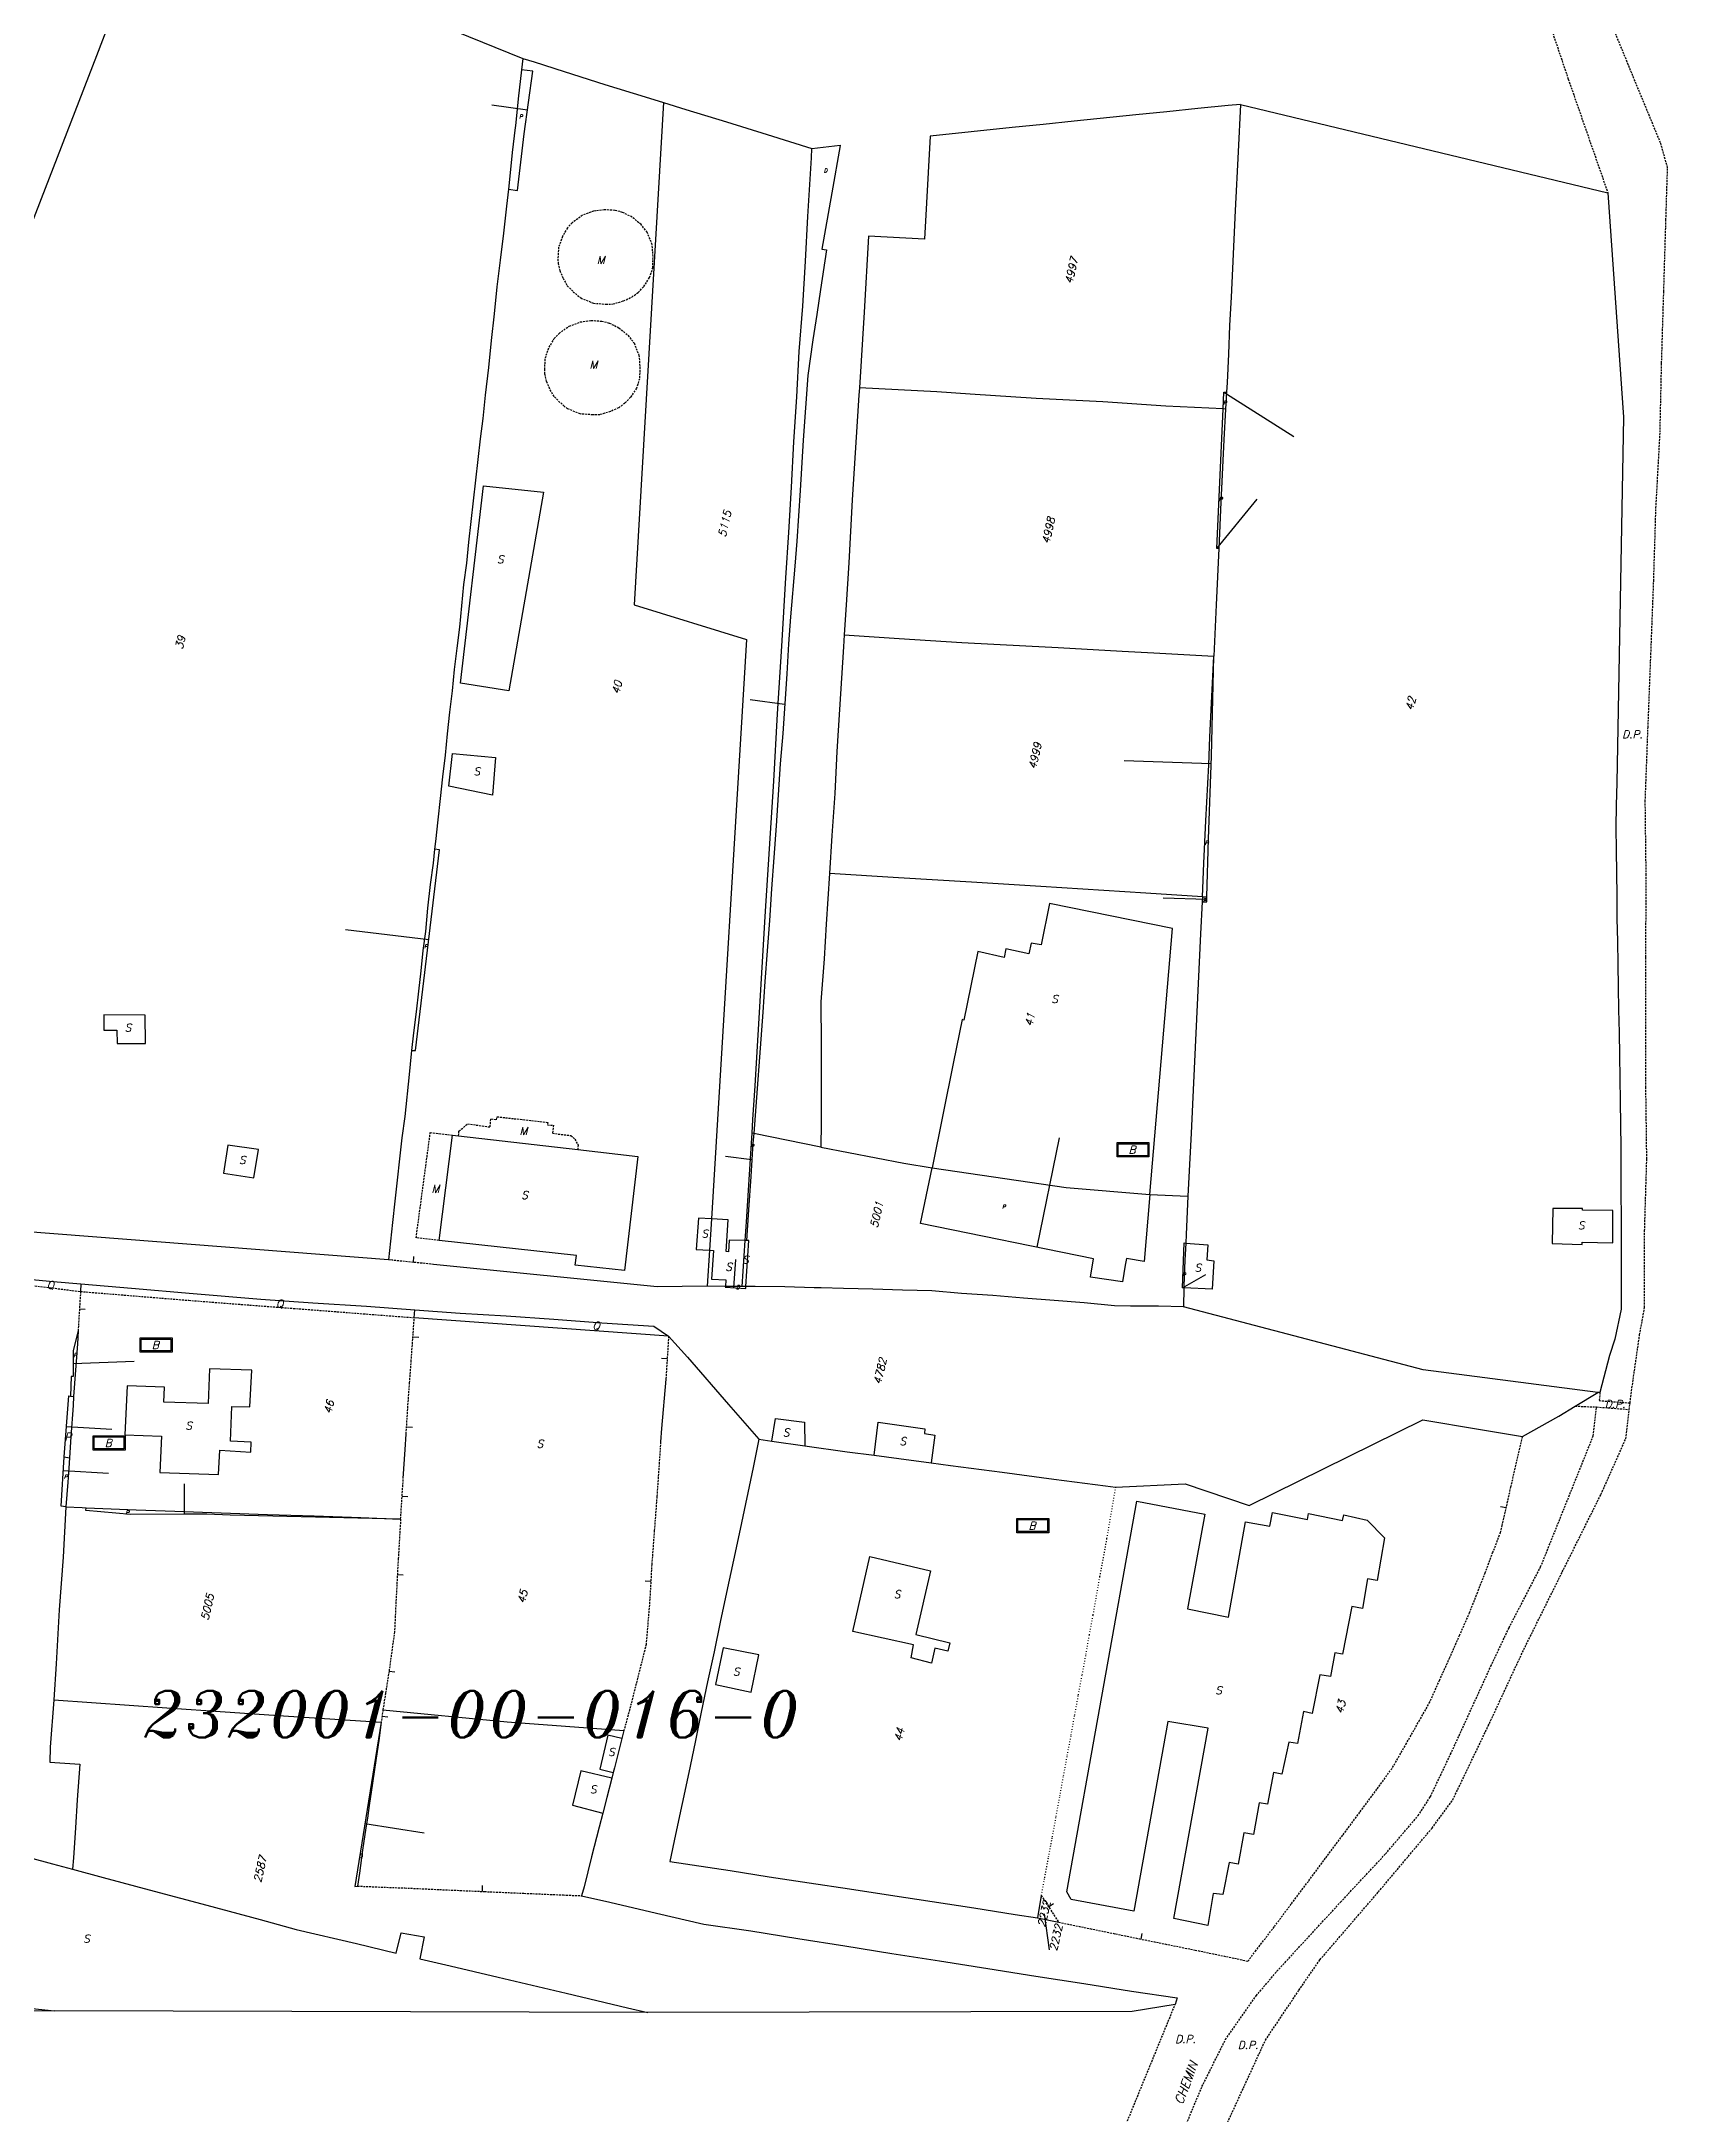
# Model space of a CAD drawing. Extents: x -334462 to -332769, y -29481 to -26664.
# Drawn here: x -333000.6 to -332790.8, y -28042.7 to -27775.2 of the extents above; entities that cross this region are included whole.
import ezdxf
from ezdxf.enums import TextEntityAlignment as Align

# ---------------------------------------------------------------- set-up
doc = ezdxf.new("R2010")
doc.units = 0
doc.header["$MEASUREMENT"] = 0
doc.linetypes.add('DOT', pattern=[0.25, 0, -0.25])
doc.linetypes.add('HIDDEN', pattern=[0.375, 0.25, -0.125])
for name, color, linetype in [('17', 7, 'CONTINUOUS'), ('18', 7, 'CONTINUOUS'), ('20', 7, 'CONTINUOUS'), ('CADAST$$AREA$B$', 7, 'CONTINUOUS'), ('CADASTRAL$AREA', 7, 'CONTINUOUS'), ('DP$DIVIDING$LINE', 7, 'CONTINUOUS'), ('EASEMENT$BOUNDA$', 7, 'CONTINUOUS'), ('ENC$$ST$$A$$TEXT', 7, 'CONTINUOUS'), ('ENCRO$$AREA$TEXT', 7, 'CONTINUOUS'), ('ENCROACHED$WALL', 7, 'CONTINUOUS'), ('MAP$SHEET$BOUND$', 7, 'CONTINUOUS'), ('OUTER$FRAME', 7, 'CONTINUOUS'), ('PARCEL$BOUNDARY', 7, 'CONTINUOUS'), ('PARCEL$NUMBER', 7, 'CONTINUOUS'), ('SECTION$$A$', 7, 'CONTINUOUS'), ('STREET$TEXT', 7, 'CONTINUOUS'), ('STRUC$$FOOTPRINT', 7, 'CONTINUOUS')]:
    doc.layers.add(name, color=color, linetype=linetype)
doc.styles.add('ITALICT', font='ITALICT', dxfattribs={"height": 0.2})

# ---------------------------------------------------------------- blocks, each defined once
blk = doc.blocks.new('BASSIN')
at = {"layer": 'CADASTRAL$AREA', "color": 7, "linetype": 'Continuous'}
for points in [[(-1.95, 0.92), (2.17, 0.93), (2.17, -0.93), (-1.95, -0.93)], [(-1.82, 0.77), (2.01, 0.77), (2.01, -0.77), (-1.82, -0.77)]]:
    blk.add_lwpolyline(points, close=True, dxfattribs=at)
at = {"layer": 'CADASTRAL$AREA', "color": 7, "linetype": 'Continuous', "style": 'ITALICT'}
blk.add_text('B', height=1, rotation=359.9999, dxfattribs=at).set_placement((0, 0), align=Align.MIDDLE)

msp = doc.modelspace()

# ---------------------------------------------------------------- linework, layer by layer
at = {"layer": '17', "color": 5, "linetype": 'Continuous'}
for p, q in [((-332952.63, -27942.34), (-332951.88, -27942.39)), ((-332919.83, -27945.18), (-332920.58, -27945.13)), ((-332921.94, -27973.89), (-332922.69, -27973.84))]:
    msp.add_line(p, q, dxfattribs=at)
at = {"layer": '17', "color": 2, "linetype": 'Continuous'}
for p, q in [((-332953.45, -27953.93), (-332952.7, -27953.98)), ((-332954.65, -27972.99), (-332953.9, -27973.03))]:
    msp.add_line(p, q, dxfattribs=at)
at = {"layer": '17', "color": 7, "linetype": 'Continuous'}
msp.add_line((-332943.67, -28013.88), (-332943.64, -28013.13), dxfattribs=at)
at = {"layer": '17', "color": 1, "linetype": 'Continuous'}
for p, q in [((-332870.62, -28015.87), (-332870, -28015.45)), ((-332858.68, -28020.03), (-332858.53, -28019.29))]:
    msp.add_line(p, q, dxfattribs=at)
at = {"layer": '18', "color": 1, "linetype": 'Continuous'}
for p, q in [((-332952.57, -27932.72), (-332952.5, -27931.98)), ((-332811.58, -27964.41), (-332812.32, -27964.24))]:
    msp.add_line(p, q, dxfattribs=at)
at = {"layer": '18', "color": 7, "linetype": 'Continuous'}
for p, q in [((-332995.65, -27938.73), (-332994.91, -27938.78)), ((-332955.72, -27985.46), (-332954.98, -27985.56)), ((-332956.62, -27991.25), (-332955.88, -27991.35))]:
    msp.add_line(p, q, dxfattribs=at)
at = {"layer": '18', "color": 2, "linetype": 'Continuous'}
msp.add_line((-332954.02, -27962.88), (-332953.28, -27962.93), dxfattribs=at)
at = {"layer": 'CADAST$$AREA$B$', "color": 7, "linetype": 'HIDDEN'}
msp.add_line((-332795.7, -27951.7), (-332795.6, -27950.86), dxfattribs=at)
for points in [[(-332795.6, -27950.86), (-332795.51, -27950.04), (-332794.37, -27942.09), (-332793.72, -27938.53), (-332793.72, -27928.63), (-332793.44, -27919.35), (-332793.56, -27910.15), (-332793.56, -27893.36), (-332793.52, -27882.78), (-332793.64, -27873.25), (-332793.28, -27863.72), (-332792.91, -27854.28), (-332792.55, -27844.83), (-332792.26, -27835.38), (-332791.74, -27826.02), (-332791.53, -27816.73), (-332791.25, -27807.45), (-332790.97, -27798.25), (-332790.76, -27791.48), (-332791.66, -27788.31), (-332795.83, -27778.22), (-332801.3, -27764.8), (-332809.38, -27763.03)], [(-332877.27, -28110.51), (-332877.16, -28110.18), (-332876.4, -28107.6), (-332874.61, -28101.54), (-332873.19, -28096.96), (-332868.58, -28087.72), (-332861.73, -28074.06), (-332855.21, -28060.39), (-332848.93, -28046.73), (-332842.65, -28033.07), (-332838.32, -28026.62), (-332835.61, -28022.69), (-332828.07, -28013.94), (-332821.15, -28005.71), (-332818.47, -28002.06), (-332813.9, -27992.53), (-332809.32, -27982.68), (-332804.34, -27972.66), (-332799.35, -27962.65), (-332796.15, -27955.47), (-332795.7, -27951.7)]]:
    msp.add_lwpolyline(points, dxfattribs=at)
at = {"layer": 'DP$DIVIDING$LINE', "color": 2, "linetype": 'HIDDEN'}
for p, q in [((-332802.67, -27951.27), (-332799.91, -27951.38)), ((-332799.91, -27951.38), (-332795.7, -27951.7))]:
    msp.add_line(p, q, dxfattribs=at)
at = {"layer": 'DP$DIVIDING$LINE', "color": 30, "linetype": 'HIDDEN'}
msp.add_line((-332860.87, -28044.52), (-332854.3, -28028.48), dxfattribs=at)
at = {"layer": 'DP$DIVIDING$LINE', "color": 2, "linetype": 'HIDDEN'}
for points in [[(-332809.38, -27763.03), (-332808.7, -27764.91), (-332803.57, -27780.08), (-332798.46, -27794.76)], [(-332799.48, -27949.52), (-332799.59, -27950.56), (-332795.6, -27950.86)], [(-332878.01, -28093.74), (-332868.89, -28077.06), (-332854.86, -28048.68), (-332850.83, -28039.06), (-332847.8, -28032.99), (-332843.84, -28027.34), (-332841.16, -28024.17), (-332832.97, -28015.28), (-332827.15, -28009.03), (-332822.94, -28004.1), (-332821.36, -28001.65), (-332818.75, -27996.17), (-332813.56, -27984.83), (-332811.21, -27979.85), (-332807.14, -27972.01), (-332800.34, -27955.09), (-332799.91, -27951.38)]]:
    msp.add_lwpolyline(points, dxfattribs=at)
at = {"layer": 'EASEMENT$BOUNDA$', "color": 3, "linetype": 'HIDDEN'}
for p, q in [((-332930.97, -27808.31), (-332929.34, -27808.99)), ((-332932.67, -27822.6), (-332933.11, -27822.28)), ((-333003.65, -27935.47), (-332995.52, -27936.48))]:
    msp.add_line(p, q, dxfattribs=at)
for points in [[(-332929.34, -27808.99), (-332927.75, -27809.11), (-332926.82, -27809.09), (-332925.46, -27808.69), (-332924.4, -27808.2), (-332923.58, -27807.6), (-332922.85, -27806.84), (-332922.1, -27805.68), (-332921.7, -27804.46), (-332921.65, -27802.96), (-332921.77, -27801.44), (-332922.4, -27799.84), (-332923.2, -27798.84), (-332924.35, -27797.89), (-332925.59, -27797.27), (-332926.58, -27797.02), (-332927.94, -27796.93), (-332929.34, -27797.13), (-332930.76, -27797.65), (-332932.09, -27798.61), (-332932.71, -27799.28), (-332933.35, -27800.39), (-332933.85, -27801.77), (-332933.93, -27803.26), (-332933.9, -27803.85), (-332933.67, -27804.79), (-332933.27, -27805.77), (-332932.72, -27806.75), (-332931.96, -27807.5), (-332930.97, -27808.31)], [(-332933.11, -27822.28), (-332933.66, -27821.78), (-332934.42, -27821.03), (-332934.97, -27820.06), (-332935.38, -27819.07), (-332935.6, -27818.13), (-332935.63, -27817.54), (-332935.55, -27816.05), (-332935.05, -27814.67), (-332934.41, -27813.56), (-332933.78, -27812.89), (-332932.46, -27811.93), (-332931.04, -27811.41), (-332929.64, -27811.21), (-332928.28, -27811.3), (-332927.29, -27811.55), (-332926.05, -27812.17), (-332924.9, -27813.12), (-332924.1, -27814.12), (-332923.47, -27815.72), (-332923.35, -27817.24), (-332923.4, -27818.74), (-332923.8, -27819.96), (-332924.55, -27821.12), (-332925.28, -27821.88), (-332926.1, -27822.48), (-332927.16, -27822.97), (-332928.52, -27823.37), (-332929.45, -27823.39), (-332931.04, -27823.28), (-332932.67, -27822.6)], [(-332946.76, -27916.41), (-332946.69, -27915.8), (-332945.57, -27914.85), (-332942.67, -27915.26), (-332942.58, -27914.22), (-332941.83, -27914.32), (-332941.79, -27913.94), (-332935.24, -27914.66), (-332935.26, -27914.99), (-332934.5, -27915.04), (-332934.63, -27916.07), (-332932.24, -27916.37), (-332931.75, -27916.83), (-332931.33, -27917.61), (-332931.35, -27918.18)], [(-332949.26, -27929.9), (-332952.22, -27929.54), (-332950.39, -27915.97), (-332947.51, -27916.32)], [(-332995.52, -27936.48), (-332981.55, -27937.62), (-332968.04, -27938.66), (-332952.46, -27939.86)]]:
    msp.add_lwpolyline(points, dxfattribs=at)
at = {"layer": 'ENC$$ST$$A$$TEXT', "color": 1, "linetype": 'Continuous'}
for p, q in [((-332872.09, -27930.78), (-332869.21, -27916.67)), ((-332911.22, -27936.01), (-332910.98, -27932.37)), ((-332853.36, -27936.01), (-332850.33, -27934.28))]:
    msp.add_line(p, q, dxfattribs=at)
at = {"layer": 'ENCRO$$AREA$TEXT', "color": 5, "linetype": 'Continuous'}
for p, q in [((-332937.86, -27784.08), (-332942.45, -27783.44)), ((-332848.02, -27820.46), (-332838.99, -27826.2)), ((-332848.91, -27840.62), (-332843.73, -27834.26)), ((-332904.68, -27860.77), (-332909.14, -27860.15)), ((-332849.66, -27868.43), (-332860.89, -27868.04)), ((-332850.21, -27885.9), (-332855.84, -27885.74)), ((-332950.59, -27891.1), (-332961.35, -27889.81)), ((-332908.89, -27919.49), (-332912.31, -27919.06)), ((-332996.47, -27945.76), (-332988.6, -27945.47)), ((-332997.33, -27953.88), (-332991.49, -27954.23)), ((-332997.73, -27959.58), (-332991.89, -27959.93)), ((-332982.09, -27965.2), (-332982.11, -27961.29)), ((-332958.83, -28005.1), (-332951.17, -28006.33))]:
    msp.add_line(p, q, dxfattribs=at)
at = {"layer": 'ENCROACHED$WALL', "color": 5, "linetype": 'Continuous'}
for p, q in [((-332850.77, -27885.57), (-332850.2, -27885.56)), ((-332909.58, -27929.9), (-332909.75, -27929.9)), ((-332996.81, -27949.97), (-332996.41, -27950.03)), ((-332997.62, -27957.82), (-332996.95, -27957.95))]:
    msp.add_line(p, q, dxfattribs=at)
for points in [[(-332940.31, -27794.27), (-332939.13, -27794.44), (-332938.28, -27787.13), (-332937.16, -27779.05), (-332938.63, -27778.88)], [(-332901.16, -27789.04), (-332897.5, -27788.6), (-332897.51, -27788.65), (-332898.57, -27794.75), (-332899.88, -27802.02), (-332899.29, -27802.1), (-332900.07, -27807.21), (-332900.54, -27810.46), (-332901.04, -27813.71), (-332901.68, -27818.32), (-332902.29, -27826.66), (-332902.69, -27833.17), (-332902.89, -27836.42), (-332903.11, -27839.67), (-332903.34, -27842.92), (-332903.92, -27849.46), (-332904.18, -27852.95), (-332904.41, -27856.78), (-332904.93, -27864.51), (-332905.25, -27868.43), (-332905.51, -27872.42), (-332905.77, -27876.4), (-332906.06, -27880.48), (-332906.35, -27884.55), (-332906.64, -27888.63), (-332906.93, -27892.55), (-332907.22, -27896.51), (-332907.51, -27900.46), (-332908.66, -27916.1)], [(-332848.09, -27822.62), (-332848.02, -27820.46), (-332847.67, -27820.47)], [(-332848.64, -27840.63), (-332848.91, -27840.62), (-332848.09, -27822.62)], [(-332850.2, -27885.56), (-332849.99, -27878.09), (-332849.62, -27867.42), (-332849.32, -27854.53)], [(-332952.8, -27905.38), (-332952.31, -27905.4), (-332949.19, -27879.49), (-332949.84, -27879.42)], [(-332850.8, -27886.22), (-332850.22, -27886.22), (-332850.2, -27885.56)], [(-332908.66, -27916.1), (-332908.76, -27917.35), (-332909.02, -27921.64), (-332909.34, -27925.93), (-332909.58, -27929.9)], [(-332995.83, -27941.56), (-332996.47, -27944.1), (-332996.47, -27947.43), (-332996.72, -27947.43), (-332996.81, -27949.97)], [(-332997.62, -27957.82), (-332997.04, -27949.94), (-332996.81, -27949.97)], [(-332997.4, -27964.24), (-332998, -27964.17), (-332997.62, -27957.82)], [(-332954.22, -27965.85), (-332976.22, -27965.33), (-332979.24, -27965.2), (-332982, -27965.2), (-332989.02, -27965.25), (-332994.82, -27964.75), (-332994.79, -27964.38)], [(-332956.73, -27992.04), (-332958.72, -28004.4), (-332960.13, -28013.22), (-332959.78, -28013.19)]]:
    msp.add_lwpolyline(points, dxfattribs=at)
at = {"layer": 'OUTER$FRAME', "color": 2, "linetype": 'Continuous'}
msp.add_line((-332871.21, -28016.78), (-332870.54, -28021.41), dxfattribs=at)
at = {"layer": 'PARCEL$BOUNDARY', "color": 7, "linetype": 'Continuous'}
for p, q in [((-332986.17, -27758.07), (-332938.46, -27777.4)), ((-332938.46, -27777.4), (-332938.63, -27778.88)), ((-332845.84, -27783.35), (-332798.46, -27794.76)), ((-332847.67, -27820.47), (-332847.78, -27822.64)), ((-332847.78, -27822.64), (-332848.09, -27822.62)), ((-332850.77, -27885.57), (-332850.8, -27886.22)), ((-332908.66, -27916.1), (-332908.88, -27916.06)), ((-332900, -27917.88), (-332908.66, -27916.1)), ((-332857.54, -27923.95), (-332852.64, -27924.18)), ((-332914.13, -27927.11), (-332914.38, -27931.17)), ((-332910.14, -27935.84), (-332909.75, -27929.9)), ((-332955.22, -27932.46), (-332955.79, -27932.41)), ((-332914.38, -27931.17), (-332914.66, -27935.79)), ((-332995.46, -27935.49), (-332995.52, -27936.48)), ((-332912.32, -27935.82), (-332914.66, -27935.79)), ((-332910.14, -27935.84), (-332912.32, -27935.82)), ((-332909.7, -27935.84), (-332910.14, -27935.84)), ((-332853.19, -27936), (-332853.23, -27938.44)), ((-332952.46, -27939.86), (-332952.39, -27938.85)), ((-332802.67, -27951.27), (-332799.77, -27949.49)), ((-332799.48, -27949.52), (-332799.77, -27949.49)), ((-332908.02, -27955.53), (-332906.33, -27955.77)), ((-332906.33, -27955.77), (-332902.07, -27956.37)), ((-332925.41, -27993.12), (-332925.68, -27994.14)), ((-332926.78, -27998.52), (-332926.98, -27999.28)), ((-332871.58, -28014.4), (-332872.04, -28017.27)), ((-332872.04, -28017.27), (-332869.32, -28017.85)), ((-332922.33, -28029.49), (-332998.87, -28029.29))]:
    msp.add_line(p, q, dxfattribs=at)
at = {"layer": 'PARCEL$BOUNDARY', "color": 2, "linetype": 'HIDDEN'}
for p, q in [((-332949.97, -27932.98), (-332955.22, -27932.46)), ((-332995.52, -27936.48), (-332995.83, -27941.56)), ((-332954.22, -27965.85), (-332953.88, -27960.62)), ((-332871.58, -28014.4), (-332869.32, -28017.85))]:
    msp.add_line(p, q, dxfattribs=at)
at = {"layer": 'PARCEL$BOUNDARY', "color": 7, "linetype": 'Continuous'}
for points in [[(-332938.46, -27777.4), (-332937, -27777.86), (-332933.12, -27779.08), (-332927.89, -27780.77), (-332922.65, -27782.37), (-332920.29, -27783.1)], [(-332938.63, -27778.88), (-332939.04, -27782.62), (-332939.42, -27786.09), (-332939.45, -27786.3), (-332939.81, -27789.55), (-332940.18, -27793.02), (-332940.31, -27794.27)], [(-332920.29, -27783.1), (-332924.1, -27847.9), (-332909.58, -27852.35), (-332914.13, -27927.11)], [(-332920.29, -27783.1), (-332917.41, -27783.99), (-332912.18, -27785.61), (-332906.94, -27787.23), (-332901.16, -27789.04)], [(-332845.84, -27783.35), (-332847.47, -27783.48), (-332851.36, -27783.89), (-332855.38, -27784.28), (-332859.37, -27784.69), (-332867.34, -27785.51), (-332871.32, -27785.92), (-332875.3, -27786.33), (-332885.88, -27787.42)], [(-332845.84, -27783.35), (-332846.17, -27789.44), (-332846.54, -27797.01), (-332846.89, -27804.5), (-332847.08, -27808.19), (-332847.26, -27811.87), (-332847.43, -27815.55), (-332847.6, -27819.23), (-332847.67, -27820.47)], [(-332908.88, -27916.06), (-332908.78, -27914.29), (-332908.46, -27909.93), (-332908.21, -27905.57), (-332907.96, -27901.2), (-332907.71, -27896.84), (-332907.44, -27892.48), (-332907.17, -27888.12), (-332906.63, -27879.39), (-332906.09, -27870.66), (-332905.6, -27861.94), (-332905.03, -27853.21), (-332904.53, -27844.4), (-332904.15, -27838.57), (-332903.81, -27832.73), (-332903.47, -27826.89), (-332903.12, -27821.05), (-332902.78, -27815.21), (-332902.34, -27809.38), (-332902, -27803.57), (-332901.7, -27797.79), (-332901.23, -27790.24), (-332901.16, -27789.04)], [(-332885.88, -27787.42), (-332886.62, -27800.71), (-332893.86, -27800.34), (-332894.42, -27810.15), (-332895.03, -27819.92)], [(-332940.31, -27794.27), (-332940.54, -27796.49), (-332940.96, -27799.95), (-332941.38, -27803.42), (-332941.79, -27806.88), (-332942.16, -27810.35), (-332942.53, -27813.82), (-332942.9, -27817.28), (-332943.32, -27820.83), (-332943.63, -27823.84), (-332943.96, -27826.49), (-332944.28, -27829.14), (-332944.55, -27831.8), (-332945.15, -27837.13), (-332945.47, -27839.81), (-332945.74, -27842.54), (-332946.09, -27845.27), (-332946.36, -27848.02), (-332946.63, -27850.77), (-332946.97, -27853.51), (-332947.3, -27856.26), (-332947.57, -27859.01), (-332947.92, -27861.75), (-332948.21, -27864.53), (-332948.49, -27867.31), (-332948.84, -27870.09), (-332949.13, -27872.87), (-332949.43, -27875.65), (-332949.74, -27878.43), (-332949.84, -27879.42)], [(-332798.46, -27794.76), (-332796.45, -27823.67), (-332797.32, -27870.88), (-332797.38, -27873.75), (-332797.45, -27876.61), (-332797.4, -27879.55), (-332797.31, -27885.44), (-332797.29, -27888.38), (-332797.23, -27891.32), (-332797.17, -27894.26), (-332797.12, -27897.21), (-332797.08, -27900.15), (-332797, -27903.09), (-332796.96, -27906.04), (-332796.92, -27908.98), (-332796.88, -27911.96), (-332796.84, -27914.93), (-332796.8, -27917.9), (-332796.78, -27920.88), (-332796.79, -27923.85), (-332796.76, -27926.83), (-332796.75, -27929.81), (-332796.74, -27932.78), (-332796.75, -27935.77), (-332796.73, -27938.78), (-332797.55, -27942.64), (-332798.26, -27944.73), (-332799.48, -27949.52)], [(-332895.03, -27819.92), (-332895.09, -27820.85), (-332895.44, -27826.26), (-332895.95, -27834.37), (-332896.4, -27842.49), (-332896.75, -27847.89), (-332897, -27851.79)], [(-332848.09, -27822.62), (-332855.48, -27822.26), (-332863.62, -27821.7), (-332872.23, -27821.29), (-332880.73, -27820.71), (-332885.06, -27820.42), (-332895.03, -27819.92)], [(-332847.78, -27822.64), (-332847.99, -27826.63), (-332848.39, -27834.64), (-332848.64, -27840.63)], [(-332848.64, -27840.63), (-332848.98, -27847.92), (-332849.32, -27854.53)], [(-332897, -27851.79), (-332897.1, -27853.3), (-332897.6, -27861.41), (-332897.94, -27866.82), (-332898.21, -27872.23), (-332898.58, -27877.65), (-332898.88, -27882.56)], [(-332897, -27851.79), (-332889.89, -27852.24), (-332881.8, -27852.75), (-332873.57, -27853.18), (-332869.4, -27853.4), (-332861.12, -27853.88), (-332857.04, -27854.11), (-332849.32, -27854.53)], [(-332850.77, -27885.57), (-332850.6, -27881.24), (-332850.33, -27875.76), (-332849.96, -27868.56), (-332849.81, -27864.97), (-332849.57, -27859.68), (-332849.32, -27854.53)], [(-332949.84, -27879.42), (-332950.04, -27881.21), (-332950.41, -27883.99), (-332950.74, -27887.01), (-332951.03, -27890.04), (-332951.34, -27892.49), (-332951.61, -27895.1), (-332951.9, -27897.72), (-332952.22, -27900.4), (-332952.54, -27903.1), (-332952.8, -27905.38)], [(-332898.88, -27882.56), (-332899.31, -27889.1), (-332899.57, -27893.57), (-332899.99, -27899.1), (-332899.98, -27904.56), (-332899.97, -27907.95), (-332899.97, -27914.73), (-332900, -27917.88)], [(-332850.77, -27885.57), (-332858.09, -27885.09), (-332871.61, -27884.24), (-332880.55, -27883.69), (-332889.99, -27883.1), (-332898.88, -27882.56)], [(-332850.8, -27886.22), (-332851.02, -27890.34), (-332851.33, -27896.73), (-332851.64, -27903.14), (-332851.93, -27909.58), (-332852.23, -27916.06), (-332852.58, -27922.54), (-332852.64, -27924.18)], [(-332952.8, -27905.38), (-332952.85, -27905.8), (-332953.14, -27908.49), (-332953.69, -27913.92), (-332954.06, -27916.64), (-332954.36, -27919.37), (-332954.67, -27922.1), (-332954.97, -27924.83), (-332955.29, -27927.56), (-332955.79, -27932.41)], [(-332909.75, -27929.9), (-332909.59, -27927.48), (-332909.02, -27918.66), (-332908.88, -27916.06)], [(-332900, -27917.88), (-332889.3, -27919.92), (-332885.65, -27920.54)], [(-332955.79, -27932.41), (-333002.82, -27928.76), (-333017.06, -27926.54), (-333027.75, -27924.98), (-333033.36, -27924.13), (-333048.89, -27921.06)], [(-332885.65, -27920.54), (-332868.37, -27923.08), (-332857.54, -27923.95)], [(-332852.64, -27924.18), (-332852.87, -27929.13), (-332852.92, -27930.24)], [(-332852.92, -27930.24), (-332853.03, -27932.43), (-332853.18, -27935.73), (-332853.19, -27936)], [(-332914.66, -27935.79), (-332921.13, -27935.87), (-332949.97, -27932.98)], [(-333003.61, -27934.75), (-332999.06, -27935.19), (-332995.46, -27935.49)], [(-332995.46, -27935.49), (-332988.93, -27936.03), (-332981, -27936.74), (-332972.27, -27937.45), (-332965.53, -27937.94), (-332958.64, -27938.38), (-332952.39, -27938.85)], [(-332853.23, -27938.44), (-332856.46, -27938.39), (-332860.06, -27938.37), (-332862.11, -27938.32), (-332866.02, -27937.96), (-332869.92, -27937.64), (-332873.86, -27937.36), (-332877.81, -27937), (-332881.86, -27936.72), (-332885.68, -27936.39), (-332889.48, -27936.29), (-332893.28, -27936.2), (-332897.07, -27936.1), (-332899.96, -27936.02), (-332900.87, -27936), (-332904.67, -27935.9), (-332908.48, -27935.84), (-332909.7, -27935.84)], [(-332799.77, -27949.49), (-332822.31, -27946.58), (-332853.23, -27938.44)], [(-332952.39, -27938.85), (-332946.54, -27939.26), (-332940.6, -27939.63), (-332934.45, -27940.07), (-332928.27, -27940.51), (-332921.57, -27940.95), (-332919.65, -27942.25)], [(-332995.83, -27941.56), (-332995.93, -27943.22), (-332996.41, -27950.03)], [(-332919.65, -27942.25), (-332917.22, -27944.95), (-332911.91, -27951.05), (-332908.02, -27955.53)], [(-332920, -27947.8), (-332920.56, -27954.15), (-332920.68, -27955.88)], [(-332996.41, -27950.03), (-332996.49, -27951.2), (-332996.79, -27955.21), (-332996.95, -27957.95)], [(-332809.46, -27955.19), (-332804.8, -27952.57), (-332802.67, -27951.27)], [(-332861.99, -27961.71), (-332853.02, -27961.31), (-332844.73, -27964.08), (-332822.33, -27953.03), (-332815.15, -27954.23), (-332809.46, -27955.19)], [(-332953.88, -27960.62), (-332953.63, -27956.87), (-332953.51, -27954.88)], [(-332908.02, -27955.53), (-332908.74, -27959.2), (-332910.42, -27967.12), (-332911.29, -27971.12), (-332912.16, -27975.29), (-332912.99, -27979.12), (-332913.78, -27982.98), (-332914.64, -27986.85), (-332915.43, -27990.74), (-332916.24, -27994.63), (-332917.05, -27998.53), (-332917.9, -28002.52), (-332918.74, -28006.55), (-332919.49, -28010.03), (-332911.72, -28011.19), (-332906.68, -28011.97), (-332901.49, -28012.76), (-332896.31, -28013.54), (-332891.01, -28014.36), (-332885.64, -28015.18), (-332880.28, -28016.01), (-332874.92, -28016.83), (-332872.04, -28017.27)], [(-332902.07, -27956.37), (-332896.59, -27957.15), (-332893.14, -27957.61)], [(-332996.95, -27957.95), (-332997.02, -27959.28), (-332997.16, -27961.08), (-332997.4, -27964.24)], [(-332893.14, -27957.61), (-332889.96, -27958.03), (-332885.75, -27958.59)], [(-332885.75, -27958.59), (-332883.29, -27958.91), (-332876.62, -27959.79), (-332869.95, -27960.68), (-332863.28, -27961.56), (-332861.99, -27961.71)], [(-332997.4, -27964.24), (-332997.75, -27970.77), (-332998.26, -27977.53), (-332998.67, -27984.51), (-332998.97, -27989.14)], [(-332997.4, -27964.24), (-332995.29, -27964.36), (-332994.79, -27964.38)], [(-332994.79, -27964.38), (-332988.34, -27964.65), (-332983.35, -27964.82), (-332977.39, -27965.02), (-332971.38, -27965.24), (-332965.39, -27965.43), (-332959.35, -27965.65), (-332954.22, -27965.85)], [(-332998.97, -27989.14), (-332999.44, -27995.25), (-332999.5, -27997.19), (-332995.59, -27997.47), (-332995.94, -28002.05), (-332996.16, -28005.69), (-332996.43, -28009.54), (-332996.54, -28011.01)], [(-332998.97, -27989.14), (-332984.37, -27990.18), (-332969.34, -27991.21), (-332956.73, -27992.04)], [(-332956.73, -27992.04), (-332957, -27994.1), (-332957.43, -27997), (-332957.84, -27999.89), (-332958.27, -28002.78), (-332958.51, -28004.44), (-332958.7, -28005.67), (-332959.12, -28008.56), (-332959.53, -28011.52), (-332959.78, -28013.19)], [(-332925.68, -27994.14), (-332926.63, -27997.93), (-332926.78, -27998.52)], [(-332926.98, -27999.28), (-332927.61, -28001.76), (-332928.13, -28003.76)], [(-332928.13, -28003.76), (-332928.61, -28005.59), (-332929.61, -28009.42), (-332930.56, -28013.3), (-332930.88, -28014.43)], [(-333008.21, -28007.88), (-332999.13, -28010.31), (-332996.54, -28011.01)], [(-332930.88, -28014.43), (-332927.23, -28015.24), (-332921.2, -28016.66), (-332915.09, -28018.08), (-332909.02, -28018.97), (-332902.97, -28019.93), (-332896.92, -28020.89), (-332890.86, -28021.87), (-332884.71, -28022.81), (-332878.48, -28023.81), (-332872.25, -28024.8), (-332866.08, -28025.76), (-332859.92, -28026.72), (-332854.05, -28027.62), (-332854.3, -28028.48)], [(-333040.07, -28026.96), (-333035.96, -28028.37), (-333033.59, -28029.2), (-332998.87, -28029.29)], [(-332854.3, -28028.48), (-332859.83, -28029.36), (-332922.33, -28029.49)]]:
    msp.add_lwpolyline(points, dxfattribs=at)
at = {"layer": 'PARCEL$BOUNDARY', "color": 2, "linetype": 'HIDDEN'}
for points in [[(-332953.51, -27954.88), (-332953.27, -27951.1), (-332953.06, -27948.25), (-332952.86, -27945.5), (-332952.65, -27942.54), (-332952.46, -27939.86)], [(-332919.65, -27942.25), (-332919.99, -27947.69), (-332920, -27947.8)], [(-332920.68, -27955.88), (-332920.86, -27958.54), (-332921.16, -27962.93), (-332921.49, -27967.32), (-332921.82, -27971.7), (-332922.07, -27976.19), (-332922.44, -27980.67), (-332922.55, -27982.02), (-332924.68, -27990.43), (-332925.41, -27993.12)], [(-332869.32, -28017.85), (-332858.91, -28019.98), (-332851.72, -28021.44), (-332846.64, -28022.49), (-332844.91, -28022.88), (-332843.95, -28021.61), (-332841.49, -28018.41), (-332839.29, -28015.46), (-332837.05, -28012.51), (-332834.85, -28009.53), (-332832.62, -28006.56), (-332830.42, -28003.59), (-332828.22, -28000.63), (-332826.24, -27997.9), (-332824.53, -27994.92), (-332822.83, -27991.93), (-332821.5, -27989.59), (-332820.2, -27986.68), (-332818.88, -27983.77), (-332817.6, -27980.86), (-332816.32, -27977.95), (-332815.34, -27975.44), (-332814.3, -27972.79), (-332813.33, -27970.21), (-332812.33, -27967.63), (-332812.1, -27966.67), (-332810.97, -27961.69), (-332810.29, -27958.75), (-332809.46, -27955.19)], [(-332954.22, -27965.85), (-332954.53, -27970.93), (-332954.83, -27976.51), (-332955.01, -27980.38)], [(-332955.01, -27980.38), (-332955.72, -27985.45), (-332956.17, -27988.32), (-332956.5, -27990.43)], [(-332956.5, -27990.43), (-332956.61, -27991.19), (-332956.73, -27992.04)], [(-332959.78, -28013.19), (-332953.68, -28013.43), (-332943.4, -28013.89), (-332938.31, -28014.11), (-332933.22, -28014.33), (-332930.88, -28014.43)]]:
    msp.add_lwpolyline(points, dxfattribs=at)
at = {"layer": 'PARCEL$BOUNDARY', "color": 2, "linetype": 'DOT'}
msp.add_lwpolyline([(-332861.99, -27961.71), (-332863.13, -27968.36), (-332864.04, -27973.29), (-332864.92, -27978.28), (-332865.4, -27980.81), (-332865.86, -27983.42), (-332866.34, -27986.02), (-332866.83, -27988.62), (-332867.31, -27991.22), (-332867.77, -27993.84), (-332868.27, -27996.45), (-332868.75, -27999.08), (-332869.23, -28001.71), (-332869.71, -28004.34), (-332870.19, -28006.97), (-332870.69, -28009.6), (-332871.18, -28012.23), (-332871.58, -28014.4)], dxfattribs=at)
at = {"layer": 'SECTION$$A$', "color": 7, "linetype": 'Continuous'}
msp.add_lwpolyline([(-332986.17, -27758.07), (-332993.46, -27777.08), (-333005.15, -27807.3), (-333016.78, -27837.51), (-333016.94, -27837.92)], dxfattribs=at)
at = {"layer": 'STRUC$$FOOTPRINT', "color": 1, "linetype": 'Continuous'}
for p, q in [((-332943.55, -27832.56), (-332935.78, -27833.38)), ((-332948.02, -27871.31), (-332947.53, -27867.06)), ((-332987.18, -27900.83), (-332992.51, -27900.79)), ((-332949.26, -27929.9), (-332947.51, -27916.32)), ((-332947.51, -27916.32), (-332946.76, -27916.41)), ((-332946.76, -27916.41), (-332931.35, -27918.18)), ((-332972.56, -27918.16), (-332976.5, -27917.62)), ((-332797.83, -27926.05), (-332801.74, -27925.99)), ((-332919.65, -27942.25), (-332952.46, -27939.86)), ((-332973.43, -27946.65), (-332978.89, -27946.44)), ((-332850.46, -27965.22), (-332852.71, -27977.41)), ((-332893.67, -27970.66), (-332885.85, -27972.51)), ((-332912.62, -27982.45), (-332913.59, -27987.19))]:
    msp.add_line(p, q, dxfattribs=at)
for points in [[(-332935.78, -27833.38), (-332940.27, -27859.01), (-332946.49, -27858.01), (-332943.55, -27832.56)], [(-332947.53, -27867.06), (-332941.97, -27867.6), (-332942.37, -27872.46), (-332948.02, -27871.31)], [(-332857.54, -27923.95), (-332854.63, -27889.66), (-332870.5, -27886.43), (-332871.57, -27891.76), (-332872.85, -27891.56), (-332873.16, -27892.92), (-332876.13, -27892.28), (-332876.35, -27893.38), (-332879.77, -27892.63), (-332881.55, -27901.46), (-332881.77, -27901.39), (-332882.89, -27906.87), (-332885.65, -27920.54)], [(-332992.51, -27900.79), (-332992.51, -27902.78), (-332990.85, -27902.78), (-332990.81, -27904.5), (-332987.13, -27904.48), (-332987.18, -27900.83)], [(-332976.5, -27917.62), (-332977.08, -27921.23), (-332973.17, -27921.8), (-332972.56, -27918.16)], [(-332931.35, -27918.18), (-332923.62, -27919.07), (-332925.35, -27933.77), (-332931.72, -27933.08), (-332931.52, -27931.83), (-332949.26, -27929.9)], [(-332857.54, -27923.95), (-332858.28, -27932.59), (-332860.57, -27932.21), (-332860.72, -27933.1), (-332861.09, -27935.24), (-332865.2, -27934.62), (-332864.81, -27932.27), (-332887.15, -27927.71), (-332885.65, -27920.54)], [(-332914.13, -27927.11), (-332915.77, -27927.02), (-332916.07, -27931.05), (-332914.38, -27931.17)], [(-332909.75, -27929.9), (-332911.85, -27929.84), (-332911.92, -27931.36), (-332912.21, -27931.34), (-332911.98, -27927.25), (-332914.13, -27927.11)], [(-332801.74, -27925.99), (-332801.74, -27925.76), (-332805.57, -27925.76), (-332805.66, -27930.28), (-332801.77, -27930.42), (-332801.77, -27930.13), (-332797.83, -27930.22), (-332797.83, -27926.05)], [(-332909.7, -27935.84), (-332909.3, -27929.92), (-332909.58, -27929.9)], [(-332853.19, -27936), (-332853.36, -27936.01), (-332853.11, -27930.21), (-332852.92, -27930.24)], [(-332852.92, -27930.24), (-332850.08, -27930.46), (-332850.22, -27932.4), (-332849.29, -27932.51), (-332849.51, -27936.16), (-332853.19, -27936)], [(-332914.38, -27931.17), (-332914.37, -27931.17), (-332913.84, -27931.19), (-332914.11, -27934.88), (-332912.27, -27934.97), (-332912.32, -27935.82)], [(-332912.32, -27935.82), (-332912.33, -27935.94), (-332909.7, -27936.11), (-332909.7, -27935.84)], [(-332978.89, -27946.44), (-332979.07, -27950.93), (-332984.78, -27950.75), (-332984.67, -27948.84), (-332989.51, -27948.64), (-332989.81, -27954.98), (-332985.07, -27955.15), (-332985.27, -27959.81), (-332977.71, -27960.11), (-332977.55, -27956.93), (-332973.54, -27957.22), (-332973.49, -27955.92), (-332976.15, -27955.81), (-332975.99, -27951.31), (-332973.67, -27951.38), (-332973.43, -27946.65)], [(-332906.33, -27955.77), (-332905.86, -27952.87), (-332902.12, -27953.34), (-332902.07, -27956.37)], [(-332893.14, -27957.61), (-332892.62, -27953.35), (-332886.57, -27954.21), (-332886.65, -27954.81), (-332885.3, -27955), (-332885.75, -27958.59)], [(-332852.71, -27977.41), (-332847.43, -27978.5), (-332845.22, -27966.21), (-332842.08, -27966.75), (-332841.73, -27964.97), (-332837.22, -27965.88), (-332837.07, -27965.12), (-332832.68, -27966.04), (-332832.51, -27965.28), (-332829.5, -27965.99), (-332827.26, -27968.24), (-332828.21, -27973.78), (-332829.47, -27973.53), (-332830.14, -27977.38), (-332831.49, -27977.1), (-332832.72, -27983.26), (-332833.7, -27983.09), (-332834.27, -27986.16), (-332835.62, -27985.93), (-332836.61, -27990.91), (-332837.72, -27990.68), (-332838.51, -27994.79), (-332839.62, -27994.61), (-332840.51, -27998.74), (-332841.59, -27998.55), (-332842.38, -28002.62), (-332843.46, -28002.43), (-332844.19, -28006.52), (-332845.44, -28006.31), (-332846.16, -28010.37), (-332847.34, -28010.15), (-332848.14, -28014.28), (-332849.38, -28014.13), (-332850.09, -28018.27), (-332854.48, -28017.36), (-332850.03, -27992.8), (-332855.23, -27991.94), (-332859.63, -28016.4), (-332867.7, -28014.9), (-332868.28, -28013.93), (-332859.22, -27963.52), (-332850.46, -27965.22)], [(-332885.85, -27972.51), (-332887.74, -27980.75), (-332883.36, -27981.8), (-332883.61, -27982.89), (-332885.28, -27982.5), (-332885.72, -27984.41), (-332888.37, -27983.75), (-332888.06, -27982.08), (-332895.87, -27980.35), (-332893.67, -27970.66)], [(-332913.59, -27987.19), (-332909.01, -27988.17), (-332908.01, -27983.35), (-332912.62, -27982.45)], [(-332956.5, -27990.43), (-332940.48, -27991.98), (-332925.41, -27993.12)], [(-332925.68, -27994.14), (-332927.47, -27993.71), (-332928.51, -27998.1), (-332926.78, -27998.52)], [(-332926.98, -27999.28), (-332930.99, -27998.32), (-332932.03, -28002.75), (-332928.13, -28003.76)], [(-332996.54, -28011.01), (-332992.61, -28012.06), (-332986.04, -28013.85), (-332979.22, -28015.65), (-332972.33, -28017.51), (-332967.72, -28018.77), (-332959.92, -28020.61), (-332954.78, -28021.84), (-332954.13, -28019.22), (-332951.17, -28019.71), (-332951.76, -28022.56), (-332947.81, -28023.49), (-332941.65, -28024.94), (-332932.86, -28027.01), (-332924.95, -28028.87), (-332922.33, -28029.49)], [(-333040.07, -28026.96), (-333036.4, -28017.54), (-333003.38, -28028.81), (-332998.87, -28029.29)]]:
    msp.add_lwpolyline(points, dxfattribs=at)

# ---------------------------------------------------------------- block references
at = {"layer": 'CADASTRAL$AREA', "color": 7, "linetype": 'Continuous'}
for p in [(-332859.84, -27918.2), (-332985.86, -27943.38), (-332991.94, -27956.01), (-332872.75, -27966.68)]:
    msp.add_blockref('BASSIN', p, dxfattribs=at)

# ---------------------------------------------------------------- texts
at = {"layer": '20', "color": 2, "linetype": 'Continuous', "style": 'ITALICT'}
msp.add_text('2232', height=1, rotation=77.3079, dxfattribs=at).set_placement((-332870.54, -28021.41), align=Align.TOP_LEFT)
at = {"layer": 'DP$DIVIDING$LINE', "color": 4, "linetype": 'Continuous', "style": 'ITALICT'}
for p in [(-332795.29, -27864.6), (-332844.89, -28033.7)]:
    msp.add_text('D.P.', height=1, dxfattribs=at).set_placement(p, align=Align.MIDDLE)
at = {"layer": 'DP$DIVIDING$LINE', "color": 2, "linetype": 'Continuous', "style": 'ITALICT'}
for p in [(-332797.53, -27951), (-332852.95, -28032.93)]:
    msp.add_text('D.P.', height=1, dxfattribs=at).set_placement(p, align=Align.MIDDLE)
at = {"layer": 'EASEMENT$BOUNDA$', "color": 3, "linetype": 'Continuous', "style": 'ITALICT'}
for s, p in [('M', (-332928.41, -27803.4)), ('M', (-332929.35, -27816.93)), ('M', (-332938.37, -27915.79)), ('M', (-332949.72, -27923.24)), ('Q', (-332999.41, -27935.7)), ('Q', (-332969.84, -27938.11)), ('Q', (-332929, -27940.96))]:
    msp.add_text(s, height=1, dxfattribs=at).set_placement(p, align=Align.MIDDLE)
at = {"layer": 'ENC$$ST$$A$$TEXT', "color": 1, "linetype": 'Continuous', "style": 'ITALICT'}
for s, p in [('P', (-332876.39, -27925.53)), ('D', (-332910.7, -27935.92)), ('P', (-332853.18, -27934.32))]:
    msp.add_text(s, height=0.5, dxfattribs=at).set_placement(p, align=Align.MIDDLE)
at = {"layer": 'ENCRO$$AREA$TEXT', "color": 5, "linetype": 'Continuous', "style": 'ITALICT'}
for s, height, p in [('P', 0.5, (-332938.72, -27784.91)), ('D', 0.5, (-332899.41, -27791.87)), ('P', 0.5, (-332847.89, -27821.83)), ('P', 0.5, (-332848.42, -27834.28)), ('P', 0.5, (-332850.23, -27878.61)), ('P', 0.5, (-332850.5, -27886.03)), ('P', 0.5, (-332950.97, -27891.95)), ('P', 0.5, (-332908.88, -27917.75)), ('P', 0.5, (-332996.21, -27944.69)), ('P', 1, (-332997.15, -27955.23)), ('P', 0.5, (-332997.43, -27960.37)), ('P', 0.5, (-332989.48, -27965)), ('D', 0.5, (-332959.37, -28009.29))]:
    msp.add_text(s, height=height, dxfattribs=at).set_placement(p, align=Align.MIDDLE)
at = {"layer": 'MAP$SHEET$BOUND$', "color": 6, "linetype": 'Continuous', "style": 'ITALICT'}
msp.add_text('232001-00-016-0', height=6, dxfattribs=at).set_placement((-332945, -27991), align=Align.MIDDLE)
at = {"layer": 'PARCEL$NUMBER', "color": 7, "linetype": 'Continuous', "style": 'ITALICT'}
for s, p in [('4997', (-332867.67, -27804.78)), ('5115', (-332912.4, -27837.45)), ('4998', (-332870.64, -27838.31)), ('39', (-332982.65, -27852.76)), ('40', (-332926.31, -27858.56)), ('42', (-332823.9, -27860.65)), ('4999', (-332872.37, -27867.38)), ('41', (-332873.04, -27901.42)), ('5001', (-332892.8, -27926.56)), ('4782', (-332892.36, -27946.78)), ('46', (-332963.47, -27951.38)), ('5005', (-332979.14, -27977.19)), ('45', (-332938.48, -27975.85)), ('43', (-332832.93, -27990.07)), ('44', (-332889.88, -27993.66)), ('2587', (-332972.35, -28011.01))]:
    msp.add_text(s, height=1, rotation=77.3079, dxfattribs=at).set_placement(p, align=Align.MIDDLE)
at = {"layer": 'PARCEL$NUMBER', "color": 2, "linetype": 'Continuous', "style": 'ITALICT'}
msp.add_text('2232', height=1, rotation=77.3079, dxfattribs=at).set_placement((-332871.21, -28016.78), align=Align.MIDDLE)
at = {"layer": 'STREET$TEXT', "color": 7, "linetype": 'Continuous', "style": 'ITALICT'}
msp.add_text('CHEMIN', height=1.15, rotation=69.492, dxfattribs=at).set_placement((-332853.35, -28041.47))
at = {"layer": 'STRUC$$FOOTPRINT', "color": 1, "linetype": 'Continuous', "style": 'ITALICT'}
for p in [(-332941.36, -27842.03), (-332944.4, -27869.39), (-332869.84, -27898.76), (-332989.4, -27902.44), (-332974.65, -27919.51), (-332938.23, -27924.05), (-332801.91, -27927.94), (-332914.99, -27929.01), (-332911.9, -27933.3), (-332909.73, -27932.36), (-332851.37, -27933.42), (-332981.57, -27953.78), (-332904.48, -27954.67), (-332936.25, -27956.13), (-332889.43, -27955.79), (-332890.17, -27975.53), (-332910.91, -27985.52), (-332848.69, -27987.94), (-332927.03, -27995.89), (-332929.38, -28000.71), (-332994.76, -28019.97)]:
    msp.add_text('S', height=1, dxfattribs=at).set_placement(p, align=Align.MIDDLE)

doc.saveas('drawing.dxf')
